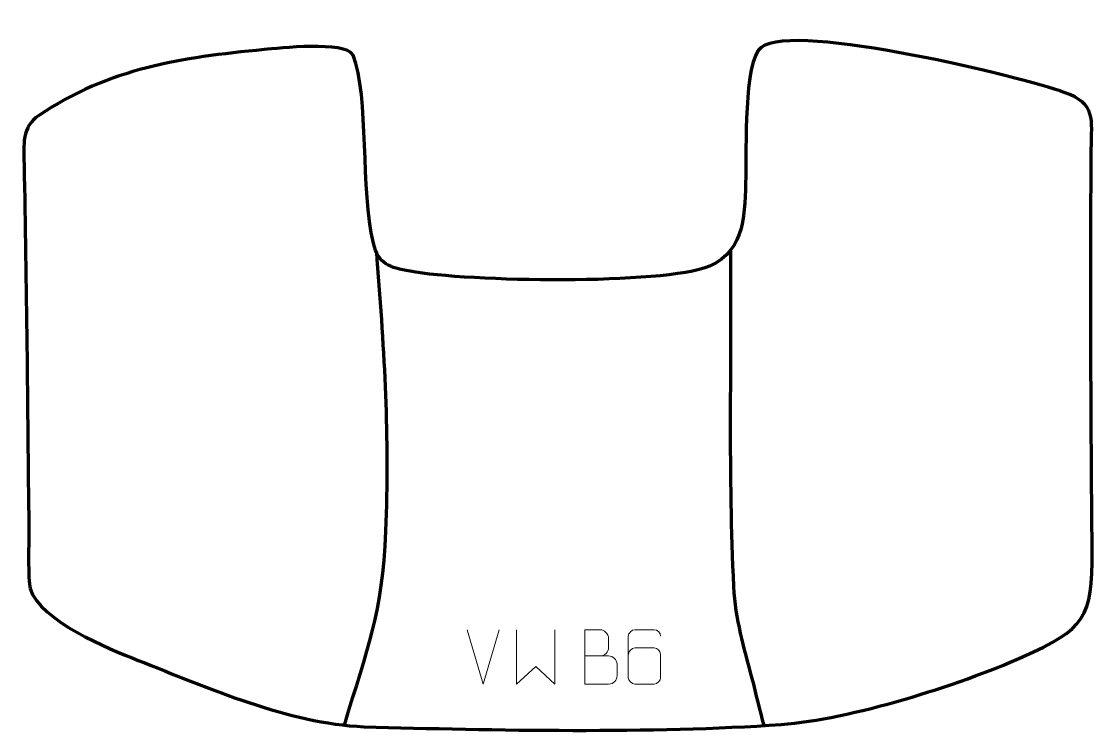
# Model space of a CAD drawing. Header units: millimetres. Extents: x -607 to -113, y 484 to 811.
import ezdxf

# ---------------------------------------------------------------- set-up
doc = ezdxf.new("R2010")
doc.units = ezdxf.units.MM
doc.header["$MEASUREMENT"] = 0
doc.layers.add('layer 1', color=7, linetype='Continuous')
doc.layers.add('layer 2', color=7, linetype='Continuous')

msp = doc.modelspace()

# ---------------------------------------------------------------- linework, layer by layer
at = {"layer": 'layer 1', "color": 142, "lineweight": 158}
for points in [[(-458.1221, 488.1049), (-447.5285, 523.4166), (-440.791, 538.7058), (-439.1956, 576.9206), (-439.1956, 576.9206), (-437.379, 620.4373), (-439.7653, 658.8711), (-443.1525, 701.8113), (-443.1525, 701.8113), (-443.1525, 701.8113), (-443.3822, 704.7787), (-443.3822, 704.7787)], [(-280.8022, 705.9705), (-280.3915, 654.915), (-281.9185, 602.2344), (-279.3903, 551.4061), (-279.3903, 551.4061), (-278.6388, 536.2969), (-274.7649, 523.6214), (-270.9695, 509.1736), (-270.9695, 509.1736), (-269.1564, 501.9352), (-267.3447, 494.6964), (-265.5382, 487.4563)]]:
    msp.add_open_spline(points, degree=3, knots=[0, 0, 0, 0, 0.25, 0.25, 0.25, 0.25, 0.5, 0.5, 0.5, 0.5, 1, 1, 1, 1], dxfattribs=at)
at = {"layer": 'layer 1', "color": 250, "lineweight": 9}
for points in [[(-394.4711, 506.5672), (-394.4711, 506.5672), (-401.7929, 531.5208), (-401.7929, 531.5208)], [(-387.1492, 531.5208), (-387.1492, 531.5208), (-394.471, 506.5672), (-394.471, 506.5672)]]:
    msp.add_open_spline(points, degree=3, dxfattribs=at)
for points, knots in [([(-379.1758, 531.5231), (-379.1758, 531.5231), (-379.1758, 506.5651), (-379.1758, 506.5651), (-379.1758, 506.5651), (-379.1758, 506.5651), (-370.3331, 514.6298), (-370.3331, 514.6298), (-370.3331, 514.6298), (-370.3331, 514.6298), (-361.4907, 506.5657), (-361.4907, 506.5657), (-361.4907, 506.5657), (-361.4907, 506.5657), (-361.4907, 531.5231), (-361.4907, 531.5231)], [0, 0, 0, 0, 0.2, 0.2, 0.2, 0.2, 0.4, 0.4, 0.4, 0.4, 0.6, 0.6, 0.6, 0.6, 1, 1, 1, 1]), ([(-347.7155, 519.5321), (-344.0769, 519.5325), (-340.4898, 519.5325), (-336.8504, 519.5321), (-336.8504, 519.5321), (-334.875, 519.5148), (-332.9514, 517.7787), (-332.9514, 515.7291), (-332.9514, 515.7291), (-332.9518, 514.6005), (-332.9518, 511.5511), (-332.9514, 510.4222), (-332.9514, 510.4222), (-332.9338, 508.5643), (-334.4759, 506.5504), (-336.7974, 506.5673), (-336.7974, 506.5673), (-340.4372, 506.5677), (-344.0766, 506.5677), (-347.7155, 506.5673), (-347.7155, 506.5673), (-347.7155, 514.8856), (-347.7155, 523.2034), (-347.7155, 531.5209), (-347.7155, 531.5209), (-345.3418, 531.5209), (-342.9677, 531.5209), (-340.5935, 531.5209), (-340.5935, 531.5209), (-338.9127, 531.5385), (-336.8159, 529.628), (-336.7982, 527.6656), (-336.7982, 527.6656), (-336.7986, 525.5995), (-336.7986, 525.4535), (-336.7982, 523.387), (-336.7982, 523.387), (-336.7809, 521.3209), (-338.6354, 519.5148), (-340.6454, 519.5321)], [0, 0, 0, 0, 0.09090909, 0.09090909, 0.09090909, 0.09090909, 0.18181818, 0.18181818, 0.18181818, 0.18181818, 0.27272727, 0.27272727, 0.27272727, 0.27272727, 0.36363636, 0.36363636, 0.36363636, 0.36363636, 0.45454545, 0.45454545, 0.45454545, 0.45454545, 0.54545455, 0.54545455, 0.54545455, 0.54545455, 0.63636364, 0.63636364, 0.63636364, 0.63636364, 0.72727273, 0.72727273, 0.72727273, 0.72727273, 0.81818182, 0.81818182, 0.81818182, 0.81818182, 1, 1, 1, 1]), ([(-312.9035, 528.5848), (-312.9276, 529.9243), (-314.2838, 531.5775), (-315.8557, 531.5432), (-315.8557, 531.5432), (-318.8405, 531.5429), (-321.8257, 531.5429), (-324.8111, 531.5432), (-324.8111, 531.5432), (-326.0302, 531.5581), (-327.7584, 530.1205), (-327.7634, 528.5848), (-327.7634, 528.5848), (-327.7631, 522.2243), (-327.7631, 515.8635), (-327.7634, 509.5028), (-327.7634, 509.5028), (-327.7587, 508.3399), (-326.0302, 506.5688), (-324.8111, 506.5444), (-324.8111, 506.5444), (-321.8257, 506.5447), (-318.8405, 506.5447), (-315.8557, 506.5444), (-315.8557, 506.5444), (-314.5776, 506.5882), (-312.9079, 508.2027), (-312.9035, 509.5028), (-312.9035, 509.5028), (-312.9035, 513.0861), (-312.9035, 516.6692), (-312.9035, 520.2519), (-312.9035, 520.2519), (-312.942, 521.7301), (-314.5247, 523.163), (-315.8557, 523.161), (-315.8557, 523.161), (-318.8405, 523.1613), (-321.8257, 523.1613), (-324.8111, 523.161), (-324.8111, 523.161), (-326.1406, 523.166), (-327.7836, 521.6587), (-327.7419, 520.2302)], [0, 0, 0, 0, 0.08333333, 0.08333333, 0.08333333, 0.08333333, 0.16666667, 0.16666667, 0.16666667, 0.16666667, 0.25, 0.25, 0.25, 0.25, 0.33333333, 0.33333333, 0.33333333, 0.33333333, 0.41666667, 0.41666667, 0.41666667, 0.41666667, 0.5, 0.5, 0.5, 0.5, 0.58333333, 0.58333333, 0.58333333, 0.58333333, 0.66666667, 0.66666667, 0.66666667, 0.66666667, 0.75, 0.75, 0.75, 0.75, 0.83333333, 0.83333333, 0.83333333, 0.83333333, 1, 1, 1, 1])]:
    msp.add_open_spline(points, degree=3, knots=knots, dxfattribs=at)
at = {"layer": 'layer 2', "color": 242, "lineweight": 158}
msp.add_open_spline([(-602.7443, 550.4658), (-603.7869, 554.4447), (-603.2689, 572.9026), (-603.3312, 578.6213), (-603.3312, 578.6213), (-603.9275, 634.2997), (-604.3733, 689.8773), (-605.5031, 745.5551), (-605.5031, 745.5551), (-605.6855, 754.5475), (-606.6855, 762.6918), (-598.6753, 768.0394), (-598.6753, 768.0394), (-566.1046, 789.7826), (-533.6361, 794.5647), (-495.1768, 798.2765), (-495.1768, 798.2765), (-488.6784, 798.9037), (-457.802, 802.3691), (-454.2937, 795.7845), (-454.2937, 795.7845), (-446.7266, 776.6168), (-450.8893, 733.4497), (-444.9533, 709.3554), (-444.9533, 709.3554), (-442.5064, 699.4234), (-437.6431, 698.1709), (-428.0599, 696.3465), (-428.0599, 696.3465), (-401.7143, 691.5476), (-312.2313, 689.8992), (-290.4086, 698.6807), (-290.4086, 698.6807), (-273.4726, 706.2343), (-274.3207, 723.8286), (-273.7827, 739.9045), (-273.7827, 739.9045), (-273.4894, 750.8761), (-274.8512, 793.3332), (-266.742, 799.3145), (-266.742, 799.3145), (-250.6077, 811.2151), (-146.0098, 785.3751), (-127.3747, 778.5996), (-127.3747, 778.5996), (-112.5509, 773.2098), (-114.8291, 766.5672), (-114.9452, 752.3769), (-114.9452, 752.3769), (-115.4467, 691.1166), (-115.0964, 629.2485), (-114.5681, 567.9724), (-114.5681, 567.9724), (-114.2973, 536.8309), (-117.9255, 532.0409), (-146.6087, 519.0443), (-146.6087, 519.0443), (-175.5268, 506.0415), (-226.0209, 490.2974), (-257.3957, 487.9882), (-257.3957, 487.9882), (-316.4657, 483.8381), (-390.0369, 485.2591), (-449.3301, 486.9689), (-449.3301, 486.9689), (-483.936, 488.4828), (-520.9687, 504.7947), (-553.0903, 517.4758), (-553.0903, 517.4758), (-566.8343, 522.9017), (-597.9934, 535.5917), (-602.7443, 550.4658)], degree=3, knots=[0, 0, 0, 0, 0.05263158, 0.05263158, 0.05263158, 0.05263158, 0.10526316, 0.10526316, 0.10526316, 0.10526316, 0.15789474, 0.15789474, 0.15789474, 0.15789474, 0.21052632, 0.21052632, 0.21052632, 0.21052632, 0.26315789, 0.26315789, 0.26315789, 0.26315789, 0.31578947, 0.31578947, 0.31578947, 0.31578947, 0.36842105, 0.36842105, 0.36842105, 0.36842105, 0.42105263, 0.42105263, 0.42105263, 0.42105263, 0.47368421, 0.47368421, 0.47368421, 0.47368421, 0.52631579, 0.52631579, 0.52631579, 0.52631579, 0.57894737, 0.57894737, 0.57894737, 0.57894737, 0.63157895, 0.63157895, 0.63157895, 0.63157895, 0.68421053, 0.68421053, 0.68421053, 0.68421053, 0.73684211, 0.73684211, 0.73684211, 0.73684211, 0.78947368, 0.78947368, 0.78947368, 0.78947368, 0.84210526, 0.84210526, 0.84210526, 0.84210526, 0.89473684, 0.89473684, 0.89473684, 0.89473684, 1, 1, 1, 1], dxfattribs=at)

doc.saveas('drawing.dxf')
